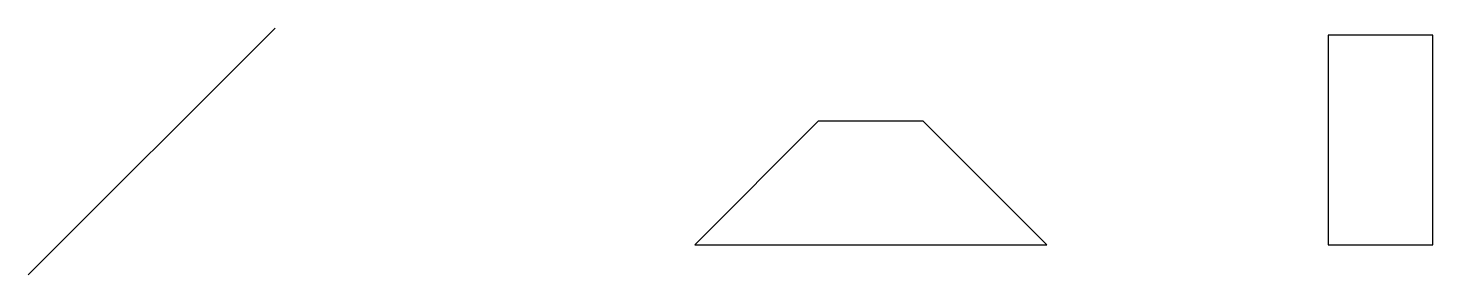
# Model space of a CAD drawing. Header units: millimetres. Extents: x 2669 to 4215, y 1246 to 2066.
# Drawn here: x 2669.3 to 3071.2, y 1413 to 1483.7 of the extents above; entities that cross this region are included whole.
import ezdxf

# ---------------------------------------------------------------- set-up
doc = ezdxf.new("R2010")
doc.units = ezdxf.units.MM
doc.layers.add('Peça', color=7, linetype='Continuous', lineweight=30)

msp = doc.modelspace()

# ---------------------------------------------------------------- linework, layer by layer
at = {"layer": 'Peça'}
for p, q in [((2669.276, 1412.991), (2739.987, 1483.701)), ((2895.372, 1457.004), (2860.016, 1421.648)), ((2925.372, 1457.004), (2895.372, 1457.004)), ((2960.727, 1421.648), (2925.372, 1457.004)), ((2860.016, 1421.648), (2960.727, 1421.648))]:
    msp.add_line(p, q, dxfattribs=at)
msp.add_lwpolyline([(3041.237, 1421.648), (3071.237, 1421.648), (3071.237, 1481.648), (3041.237, 1481.648)], close=True, dxfattribs=at)

doc.saveas('drawing.dxf')
